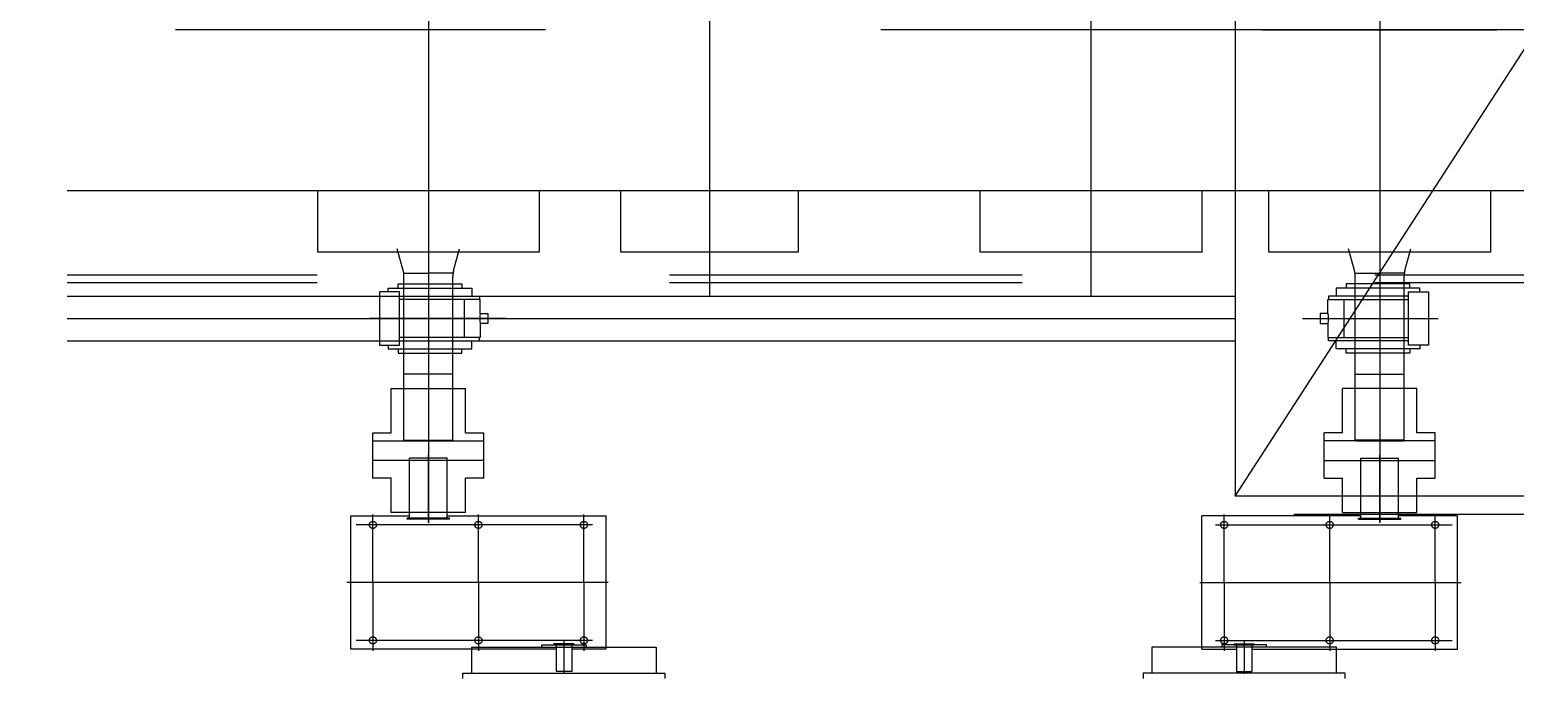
# Model space of a CAD drawing. Header units: millimetres. Extents: x 0 to 42050, y 0 to 29700.
# Drawn here: x 31424 to 32093, y 21384 to 21675 of the extents above; entities that cross this region are included whole.
import ezdxf

# ---------------------------------------------------------------- set-up
doc = ezdxf.new("R2010")
doc.units = ezdxf.units.MM
doc.header["$LTSCALE"] = 50
doc.linetypes.add('CENTER2', pattern=[28.575, 19.05, -3.175, 3.175, -3.175])
doc.linetypes.add('PHANTOM2', pattern=[31.75, 15.875, -3.175, 3.175, -3.175, 3.175, -3.175])
for name, color, linetype in [('COTA', 7, 'Continuous'), ('EXISTENTE', 8, 'PHANTOM2'), ('SOLDAS', 8, 'Continuous'), ('TC1', 8, 'CENTER2'), ('TDM', 2, 'Continuous'), ('TR', 7, 'Continuous')]:
    doc.layers.add(name, color=color, linetype=linetype)

# ---------------------------------------------------------------- blocks, each defined once
blk = doc.blocks.new('CX')
at = {"layer": 'SOLDAS'}
for p, q in [((842, 4929.2), (842, 4964.2)), ((842, 4964.2), (887, 4964.2)), ((887, 4964.2), (887, 4929.2)), ((727.5, 4515.2), (727.5, 4892.2)), ((727.5, 4892.2), (763.5, 4892.2)), ((763.5, 4566.2), (763.5, 4926.2)), ((763.5, 4926.2), (778.5, 4926.2)), ((842, 4929.2), (778.5, 4929.2)), ((778.5, 4929.2), (778.5, 4566.2)), ((887, 4929.2), (950.5, 4929.2)), ((950.5, 4929.2), (950.5, 4566.2)), ((965.5, 4926.2), (950.5, 4926.2)), ((965.5, 4566.2), (965.5, 4926.2)), ((1001.5, 4892.2), (965.5, 4892.2)), ((1001.5, 4515.2), (1001.5, 4892.2)), ((708.5, 4560.2), (708.5, 4847.2)), ((708.5, 4847.2), (727.5, 4847.2)), ((778.5, 4857.2), (950.5, 4857.2)), ((1020.5, 4847.2), (1001.5, 4847.2)), ((1020.5, 4560.2), (1020.5, 4847.2)), ((727.5, 4560.2), (708.5, 4560.2)), ((984.5, 4566.2), (744.5, 4566.2)), ((744.5, 4566.2), (744.5, 4476.2)), ((984.5, 4476.2), (984.5, 4566.2)), ((1001.5, 4560.2), (1020.5, 4560.2)), ((744.5, 4515.2), (727.5, 4515.2)), ((984.5, 4515.2), (1001.5, 4515.2)), ((744.5, 4476.2), (984.5, 4476.2))]:
    blk.add_line(p, q, dxfattribs=at)
blk.add_arc((864.5, 5115.8), 188, 263.12632, 276.87368, dxfattribs=at)
blk = doc.blocks.new('A$C8ff1fb60')
blk.add_line((-5307.88, 1593.54), (-4782.03, 1593.54))
at = {"layer": 'EXISTENTE'}
for p, q in [((-4782.03, 1933.54), (-4782.03, 1513.54)), ((-5156.65, 1615.18), (-5159.3, 1624.88)), ((-5133.95, 1615.18), (-5131.3, 1624.88)), ((-4728.39, 1615.18), (-4731.04, 1624.88)), ((-4705.69, 1615.18), (-4703.04, 1624.88)), ((1154.54, 1613.04), (-5307.88, 1613.04)), ((-5156.39, 1613.88), (-5145.3, 1613.88)), ((-5156.3, 1538.73), (-5156.3, 1612.54)), ((-5134.21, 1613.88), (-5145.3, 1613.88)), ((-5134.3, 1538.73), (-5134.3, 1612.54)), ((-4728.13, 1613.88), (-4717.04, 1613.88)), ((-4728.04, 1538.73), (-4728.04, 1612.54)), ((-4705.95, 1613.88), (-4717.04, 1613.88)), ((-4706.04, 1538.73), (-4706.04, 1612.54)), ((1154.54, 1609.54), (-5307.88, 1609.54)), ((-5307.88, 1603.54), (-4782.03, 1603.54)), ((-5307.88, 1583.54), (-4782.03, 1583.54)), ((-5134.3, 1568.54), (-5156.3, 1568.54)), ((-4728.04, 1568.54), (-4706.04, 1568.54)), ((-5162.05, 1562.03), (-5128.55, 1562.03)), ((-5162.05, 1542.03), (-5162.05, 1562.03)), ((-5128.55, 1542.03), (-5128.55, 1562.03)), ((-4700.29, 1562.03), (-4733.79, 1562.03)), ((-4733.79, 1542.03), (-4733.79, 1562.03)), ((-4700.29, 1542.03), (-4700.29, 1562.03)), ((-5170.3, 1521.63), (-5170.3, 1542.03)), ((-5170.3, 1542.03), (-5162.05, 1542.03)), ((-5170.3, 1538.53), (-5120.3, 1538.53)), ((-5156.3, 1538.73), (-5156.1, 1538.53)), ((-5156.3, 1538.73), (-5134.3, 1538.73)), ((-5134.5, 1538.53), (-5156.1, 1538.53)), ((-5134.3, 1538.73), (-5134.5, 1538.53)), ((-5128.55, 1542.03), (-5120.3, 1542.03)), ((-5120.3, 1521.63), (-5120.3, 1542.03)), ((-4733.79, 1542.03), (-4742.04, 1542.03)), ((-4742.04, 1521.63), (-4742.04, 1542.03)), ((-4692.04, 1538.53), (-4742.04, 1538.53)), ((-4728.04, 1538.73), (-4727.84, 1538.53)), ((-4706.04, 1538.73), (-4728.04, 1538.73)), ((-4727.84, 1538.53), (-4706.24, 1538.53)), ((-4706.04, 1538.73), (-4706.24, 1538.53)), ((-4692.04, 1542.03), (-4700.29, 1542.03)), ((-4692.04, 1521.63), (-4692.04, 1542.03)), ((-5120.3, 1529.63), (-5170.3, 1529.63)), ((-5153.8, 1503.63), (-5153.8, 1530.63)), ((-5136.8, 1530.63), (-5153.8, 1530.63)), ((-5136.8, 1503.63), (-5136.8, 1530.63)), ((-4742.04, 1529.63), (-4692.04, 1529.63)), ((-4725.54, 1503.63), (-4725.54, 1530.63)), ((-4725.54, 1530.63), (-4708.54, 1530.63)), ((-4708.54, 1503.63), (-4708.54, 1530.63)), ((-5162.05, 1521.63), (-5170.3, 1521.63)), ((-5162.05, 1506.13), (-5162.05, 1521.63)), ((-5120.3, 1521.63), (-5128.55, 1521.63)), ((-5128.55, 1506.13), (-5128.55, 1521.63)), ((-4742.04, 1521.63), (-4733.79, 1521.63)), ((-4733.79, 1506.13), (-4733.79, 1521.63)), ((-4700.29, 1521.63), (-4692.04, 1521.63)), ((-4700.29, 1506.13), (-4700.29, 1521.63)), ((-5128.55, 1506.13), (-5162.05, 1506.13)), ((1118.04, 1505.32), (-4782.03, 1505.33)), ((-4733.79, 1506.13), (-4700.29, 1506.13)), ((-5180.3, 1504.63), (-5153.8, 1504.63)), ((-5180.3, 1474.63), (-5180.3, 1504.63)), ((-5135.8, 1503.63), (-5154.8, 1503.63)), ((-5154.8, 1503.13), (-5154.8, 1503.63)), ((-5135.8, 1503.13), (-5154.8, 1503.13)), ((-5136.8, 1504.63), (-5065.3, 1504.63)), ((-5135.8, 1503.13), (-5135.8, 1503.63)), ((-5065.3, 1444.63), (-5065.3, 1504.63)), ((-4725.54, 1504.63), (-4797.04, 1504.63)), ((-4797.04, 1444.63), (-4797.04, 1504.63)), ((-4726.54, 1503.63), (-4707.54, 1503.63)), ((-4726.54, 1503.13), (-4726.54, 1503.63)), ((-4726.54, 1503.13), (-4707.54, 1503.13)), ((-4682.04, 1504.63), (-4708.54, 1504.63)), ((-4707.54, 1503.13), (-4707.54, 1503.63)), ((-4682.04, 1474.63), (-4682.04, 1504.63)), ((-5180.3, 1444.63), (-5180.3, 1474.63)), ((-4682.04, 1444.63), (-4682.04, 1474.63)), ((-5125.8, 1433.93), (-5125.8, 1445.53)), ((-5125.8, 1445.53), (-5042.8, 1445.53)), ((-5125.8, 1445.53), (-5042.8, 1445.53)), ((-5094.3, 1445.53), (-5094.3, 1446.63)), ((-5094.3, 1446.63), (-5074.3, 1446.63)), ((-5088.8, 1447.13), (-5088.8, 1446.63)), ((-5079.8, 1447.13), (-5088.8, 1447.13)), ((-5079.8, 1446.63), (-5088.8, 1446.63)), ((-5087.8, 1446.63), (-5087.8, 1434.63)), ((-5080.8, 1446.63), (-5080.8, 1434.63)), ((-5079.8, 1447.13), (-5079.8, 1446.63)), ((-5074.3, 1446.63), (-5074.3, 1445.53)), ((-5042.8, 1445.53), (-5042.8, 1433.93)), ((-4736.54, 1445.53), (-4819.54, 1445.53)), ((-4819.54, 1445.53), (-4819.54, 1433.93)), ((-4736.54, 1445.53), (-4819.54, 1445.53)), ((-4768.04, 1446.63), (-4788.04, 1446.63)), ((-4788.04, 1446.63), (-4788.04, 1445.53)), ((-4782.54, 1447.13), (-4782.54, 1446.63)), ((-4782.54, 1447.13), (-4773.54, 1447.13)), ((-4782.54, 1446.63), (-4773.54, 1446.63)), ((-4781.54, 1446.63), (-4781.54, 1434.63)), ((-4774.54, 1446.63), (-4774.54, 1434.63)), ((-4773.54, 1447.13), (-4773.54, 1446.63)), ((-4768.04, 1445.53), (-4768.04, 1446.63)), ((-4736.54, 1433.93), (-4736.54, 1445.53)), ((-5087.8, 1444.63), (-5180.3, 1444.63)), ((-5065.3, 1444.63), (-5080.8, 1444.63)), ((-4797.04, 1444.63), (-4781.54, 1444.63)), ((-4774.54, 1444.63), (-4682.04, 1444.63)), ((-5129.8, 1431.43), (-5129.8, 1433.93)), ((-5129.8, 1433.93), (-5038.8, 1433.93)), ((-5080.8, 1434.63), (-5087.8, 1434.63)), ((-5038.8, 1433.93), (-5038.8, 1431.43)), ((-4732.54, 1433.93), (-4823.54, 1433.93)), ((-4823.54, 1433.93), (-4823.54, 1431.43)), ((-4781.54, 1434.63), (-4774.54, 1434.63)), ((-4732.54, 1431.43), (-4732.54, 1433.93))]:
    blk.add_line(p, q, dxfattribs=at)
for points in [[(-5195.3, 1651.03), (-5195.3, 1623.54), (-5095.3, 1623.54), (-5095.3, 1651.03)], [(-5058.76, 1651.03), (-5058.76, 1623.54), (-4978.76, 1623.54), (-4978.76, 1651.03)], [(-4897.02, 1651.03), (-4897.02, 1623.54), (-4797.02, 1623.54), (-4797.02, 1651.03)], [(-4767.04, 1651.03), (-4767.04, 1623.54), (-4667.04, 1623.54), (-4667.04, 1651.03)]]:
    blk.add_lwpolyline(points, dxfattribs=at)
for centre in [(-5170.3, 1500.63), (-5122.8, 1500.63), (-5075.3, 1500.63), (-4787.04, 1500.63), (-4739.54, 1500.63), (-4692.04, 1500.63), (-5170.3, 1448.63), (-5122.8, 1448.63), (-5075.3, 1448.63), (-4787.04, 1448.63), (-4739.54, 1448.63), (-4692.04, 1448.63)]:
    blk.add_circle(centre, 1.6, dxfattribs=at)
for centre, start, end in [((-5166.3, 1612.54), 0, 15.25512), ((-5124.3, 1612.54), 164.74488, 180), ((-4738.04, 1612.54), 0, 15.25512), ((-4696.04, 1612.54), 164.74488, 180)]:
    blk.add_arc(centre, 10, start, end, dxfattribs=at)
at = {"layer": 'TC1'}
for p, q in [((-4782.03, 1513.54), (-4510.41, 1933.54)), ((-5145.3, 1843.69), (-5145.3, 1603.38)), ((-5018.76, 1843.69), (-5018.76, 1603.38)), ((-4847.02, 1843.69), (-4847.02, 1603.38)), ((-4717.04, 1843.69), (-4717.04, 1603.38)), ((1725.86, 1723.54), (-9074.87, 1723.54)), ((-5092.52, 1723.54), (-5198.07, 1723.54)), ((-5145.3, 1723.54), (-5145.3, 1501.59)), ((-4769.81, 1723.54), (-4664.26, 1723.54)), ((-4717.04, 1723.54), (-4717.04, 1501.59)), ((-5110.55, 1593.54), (-5171.65, 1593.54)), ((-5110.55, 1593.54), (-5171.65, 1593.54)), ((-4751.79, 1593.54), (-4690.69, 1593.54)), ((-4751.79, 1593.54), (-4690.69, 1593.54)), ((-5145.3, 1501.88), (-5145.3, 1532.18)), ((-4717.04, 1501.88), (-4717.04, 1532.18)), ((1118.04, 1513.54), (-4782.03, 1513.54)), ((-5170.3, 1474.63), (-5170.3, 1505.32)), ((-5122.8, 1474.63), (-5122.8, 1505.32)), ((-5075.3, 1474.63), (-5075.3, 1505.32)), ((-4787.04, 1474.63), (-4787.04, 1505.32)), ((-4739.54, 1474.63), (-4739.54, 1505.32)), ((-4692.04, 1474.63), (-4692.04, 1505.32)), ((-5071.46, 1500.63), (-5177.88, 1500.63)), ((-4790.88, 1500.63), (-4684.46, 1500.63)), ((-5064.33, 1474.63), (-5182.05, 1474.63)), ((-5170.3, 1474.63), (-5170.3, 1443.95)), ((-5122.8, 1474.63), (-5122.8, 1443.95)), ((-5075.3, 1474.63), (-5075.3, 1443.95)), ((-4798.01, 1474.63), (-4680.28, 1474.63)), ((-4787.04, 1474.63), (-4787.04, 1443.95)), ((-4739.54, 1474.63), (-4739.54, 1443.95)), ((-4692.04, 1474.63), (-4692.04, 1443.95)), ((-5071.46, 1448.63), (-5177.88, 1448.63)), ((-5084.3, 1448.52), (-5084.3, 1433.52)), ((-4790.88, 1448.63), (-4684.46, 1448.63)), ((-4778.04, 1448.52), (-4778.04, 1433.52))]:
    blk.add_line(p, q, dxfattribs=at)
at = {"layer": 'TR'}
blk.add_line((1120.01, 1651.03), (-5307.88, 1651.03), dxfattribs=at)
at = {"layer": 'COTA', "yscale": 0.1, "zscale": 0.1}
for p, xscale, rotation in [((-5614.92, 1679.99), 0.1, 270), ((-4247.42, 1679.99), -0.1, 90)]:
    blk.add_blockref('CX', p, dxfattribs=dict(at, xscale=xscale, rotation=rotation))

msp = doc.modelspace()

# ---------------------------------------------------------------- block references
at = {"layer": 'TDM'}
msp.add_blockref('A$C8ff1fb60', (36749.24, 19951.45), dxfattribs=at)

doc.saveas('drawing.dxf')
